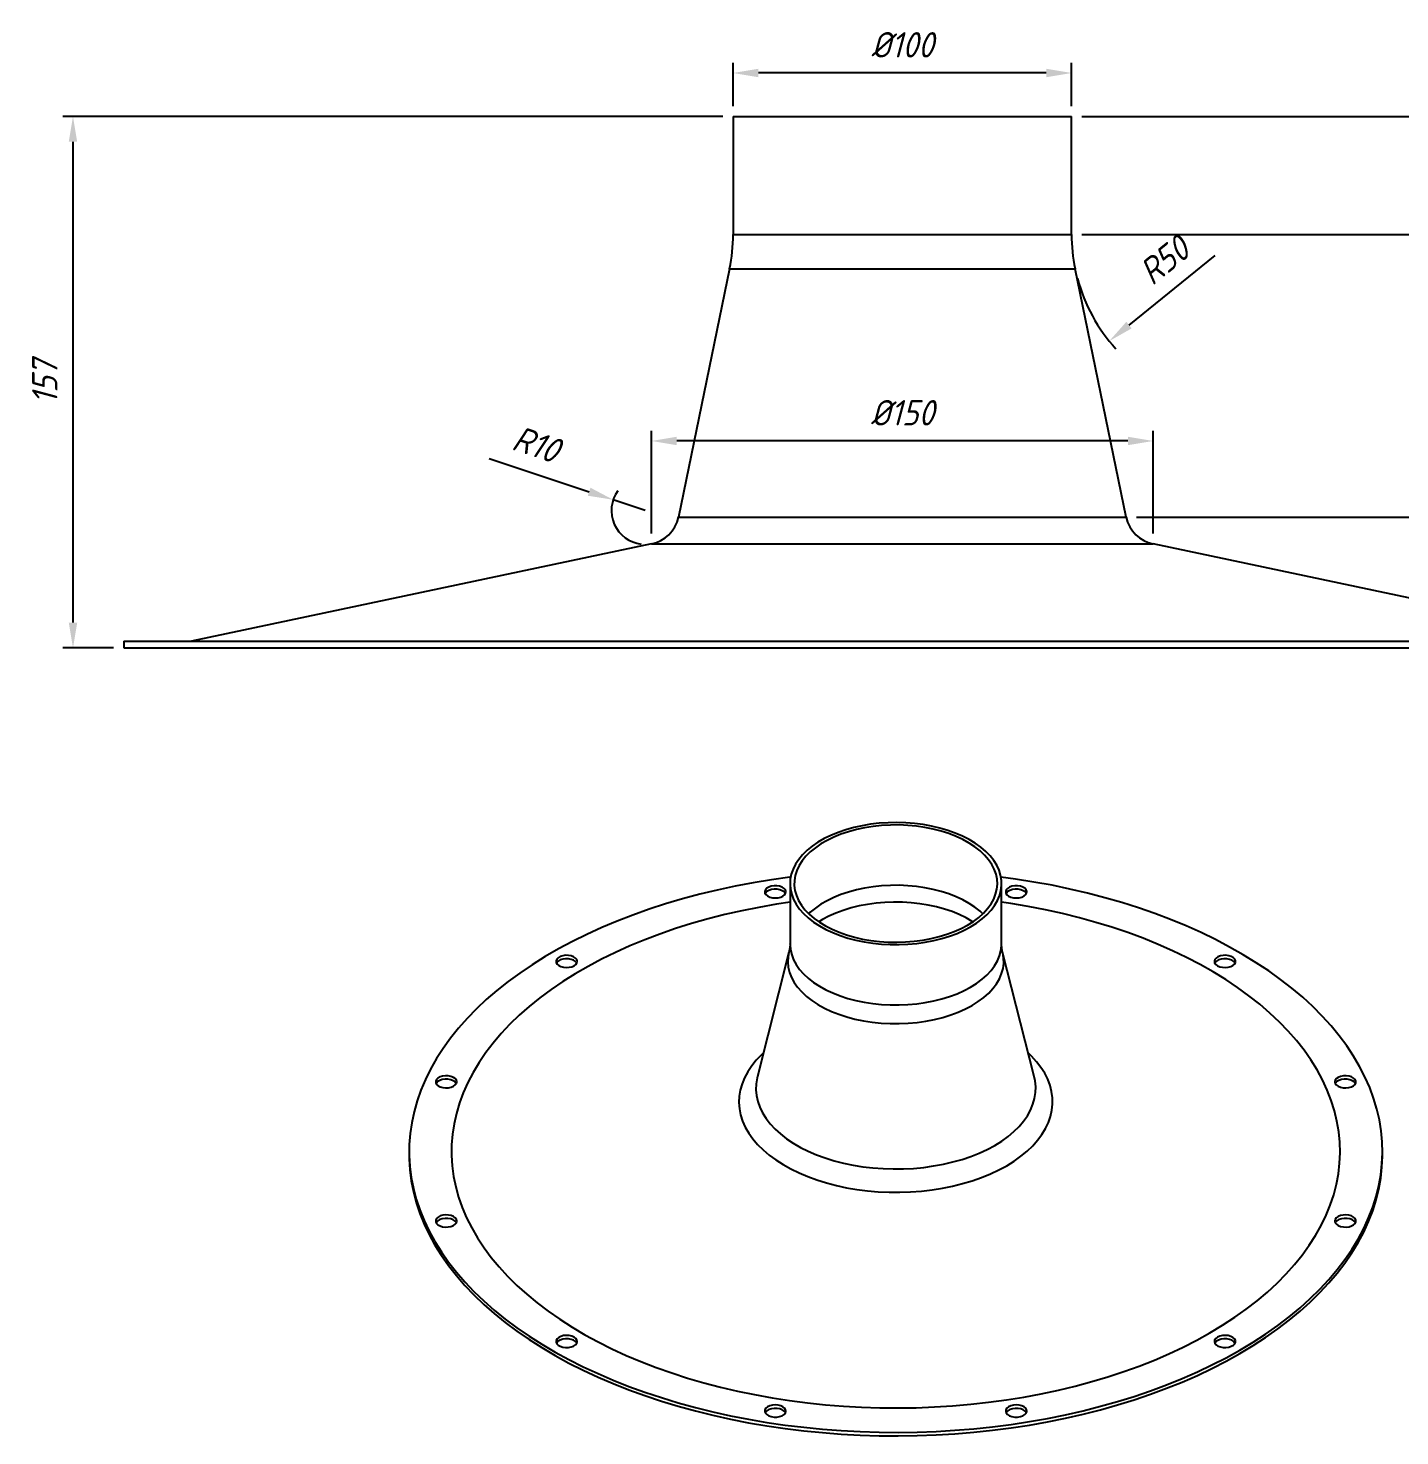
# Model space of a CAD drawing. Header units: millimetres. Extents: x -2169 to 6000, y -2300 to 596.
# Drawn here: x 3130 to 3941, y -1173 to -342 of the extents above; entities that cross this region are included whole.
import ezdxf

# ---------------------------------------------------------------- set-up
doc = ezdxf.new("R2010")
doc.units = ezdxf.units.MM
doc.header["$PDSIZE"] = -1
doc.linetypes.add('SLD-Solid', pattern=[0])
doc.styles.add('GENISO', font='geniso.shx', dxfattribs={"oblique": 15})
doc.dimstyles.new('Scale 1B2', dxfattribs={"dimscale": 6, "dimtxt": 2.5, "dimasz": 2.5, "dimexe": 1, "dimexo": 1, "dimgap": 1.524, "dimtad": 1, "dimdec": 0, "dimlfac": 0.5, "dimzin": 0, "dimtxsty": 'GENISO', "dimcen": 2.5, "dimclrd": 1, "dimclre": 1, "dimclrt": 7, "dimadec": 0, "dimazin": 0, "dimtfac": 1, "dimtdec": 0, "dimtmove": 0, "dimatfit": 3, "dimfxl": 1, "dimtzin": 0, "dimlwd": -1, "dimlwe": -1, "dimarcsym": 0})

# ---------------------------------------------------------------- blocks, each defined once
blk = doc.blocks.new('*D145')
at = {"color": 1, "transparency": 16777216}
for p, q in [((3546.57, -387.81), (3546.57, -362.16)), ((3746.57, -387.81), (3746.57, -362.16)), ((3731.57, -368.16), (3561.57, -368.16))]:
    blk.add_line(p, q, dxfattribs=at)
for points in [[(3561.57, -365.66), (3561.57, -370.66), (3546.57, -368.16)], [(3731.57, -365.66), (3731.57, -370.66), (3746.57, -368.16)]]:
    blk.add_solid(points, dxfattribs=at)
at = {"layer": 'Defpoints', "color": 0, "transparency": 16777216}
for p in [(3546.57, -368.16), (3546.57, -393.81), (3746.57, -393.81)]:
    blk.add_point(p, dxfattribs=at)
at = {"color": 7, "transparency": 16777216, "insert": (3646.57, -351.51), "char_height": 15, "attachment_point": 5, "style": 'GENISO'}
blk.add_mtext('%%C100', dxfattribs=at)
blk = doc.blocks.new('*D146')
at = {"color": 1, "transparency": 16777216}
for p, q in [((3540.57, -393.81), (3150.57, -393.81)), ((3156.57, -408.81), (3156.57, -692.81)), ((3180.57, -707.81), (3150.57, -707.81))]:
    blk.add_line(p, q, dxfattribs=at)
for points in [[(3154.07, -408.81), (3159.07, -408.81), (3156.57, -393.81)], [(3154.07, -692.81), (3159.07, -692.81), (3156.57, -707.81)]]:
    blk.add_solid(points, dxfattribs=at)
at = {"layer": 'Defpoints', "color": 0, "transparency": 16777216}
for p in [(3546.57, -393.81), (3156.57, -707.81), (3186.57, -707.81)]:
    blk.add_point(p, dxfattribs=at)
at = {"color": 7, "transparency": 16777216, "insert": (3139.92, -550.81), "char_height": 15, "attachment_point": 5, "rotation": 90, "style": 'GENISO'}
blk.add_mtext('157', dxfattribs=at)
blk = doc.blocks.new('*D147')
at = {"color": 1, "transparency": 16777216}
for p, q in [((3498.33, -640.25), (3498.33, -579.52)), ((3794.81, -640.25), (3794.81, -579.52)), ((3779.81, -585.52), (3513.33, -585.52))]:
    blk.add_line(p, q, dxfattribs=at)
for points in [[(3513.33, -583.02), (3513.33, -588.02), (3498.33, -585.52)], [(3779.81, -583.02), (3779.81, -588.02), (3794.81, -585.52)]]:
    blk.add_solid(points, dxfattribs=at)
at = {"layer": 'Defpoints', "color": 0, "transparency": 16777216}
for p in [(3498.33, -585.52), (3498.33, -646.25), (3794.81, -646.25)]:
    blk.add_point(p, dxfattribs=at)
at = {"color": 7, "transparency": 16777216, "insert": (3646.57, -568.87), "char_height": 15, "attachment_point": 5, "style": 'GENISO'}
blk.add_mtext('%%C150', dxfattribs=at)
blk = doc.blocks.new('*D148')
at = {"color": 1, "transparency": 16777216}
for p, q in [((3784.86, -630.62), (4128.01, -630.62)), ((4122.01, -692.81), (4122.01, -645.62)), ((4112.57, -707.81), (4128.01, -707.81))]:
    blk.add_line(p, q, dxfattribs=at)
for points in [[(4119.51, -645.62), (4124.51, -645.62), (4122.01, -630.62)], [(4119.51, -692.81), (4124.51, -692.81), (4122.01, -707.81)]]:
    blk.add_solid(points, dxfattribs=at)
at = {"layer": 'Defpoints', "color": 0, "transparency": 16777216}
for p in [(3778.86, -630.62), (4122.01, -630.62), (4106.57, -707.81)]:
    blk.add_point(p, dxfattribs=at)
at = {"color": 7, "transparency": 16777216, "insert": (4105.36, -669.21), "char_height": 15, "attachment_point": 5, "rotation": 90, "style": 'GENISO'}
blk.add_mtext('39', dxfattribs=at)
blk = doc.blocks.new('*D149')
at = {"color": 1, "transparency": 16777216}
for p, q in [((3752.57, -463.62), (4128.01, -463.62)), ((4122.01, -615.62), (4122.01, -478.62)), ((3784.86, -630.62), (4128.01, -630.62))]:
    blk.add_line(p, q, dxfattribs=at)
for points in [[(4119.51, -478.62), (4124.51, -478.62), (4122.01, -463.62)], [(4119.51, -615.62), (4124.51, -615.62), (4122.01, -630.62)]]:
    blk.add_solid(points, dxfattribs=at)
at = {"layer": 'Defpoints', "color": 0, "transparency": 16777216}
for p in [(3746.57, -463.62), (4122.01, -463.62), (3778.86, -630.62)]:
    blk.add_point(p, dxfattribs=at)
at = {"color": 7, "transparency": 16777216, "insert": (4105.36, -547.12), "char_height": 15, "attachment_point": 5, "rotation": 90, "style": 'GENISO'}
blk.add_mtext('83', dxfattribs=at)
blk = doc.blocks.new('*D150')
at = {"color": 1, "transparency": 16777216}
for p, q in [((3752.57, -393.81), (4128.01, -393.81)), ((4122.01, -448.62), (4122.01, -408.81)), ((3752.57, -463.62), (4128.01, -463.62))]:
    blk.add_line(p, q, dxfattribs=at)
for points in [[(4119.51, -408.81), (4124.51, -408.81), (4122.01, -393.81)], [(4119.51, -448.62), (4124.51, -448.62), (4122.01, -463.62)]]:
    blk.add_solid(points, dxfattribs=at)
at = {"layer": 'Defpoints', "color": 0, "transparency": 16777216}
for p in [(3746.57, -393.81), (4122.01, -393.81), (3746.57, -463.62)]:
    blk.add_point(p, dxfattribs=at)
at = {"color": 7, "transparency": 16777216, "insert": (4105.36, -428.72), "char_height": 15, "attachment_point": 5, "rotation": 90, "style": 'GENISO'}
blk.add_mtext('35', dxfattribs=at)
blk = doc.blocks.new('*D151')
at = {"color": 1, "transparency": 16777216}
blk.add_line((3831.19, -476.06), (3780.48, -517.08), dxfattribs=at)
blk.add_arc((3846.57, -463.62), 100, 195.07138, 222.40493, dxfattribs=at)
blk.add_solid([(3778.91, -515.13), (3782.06, -519.02), (3768.82, -526.51)], dxfattribs=at)
at = {"layer": 'Defpoints', "color": 0, "transparency": 16777216}
for p in [(3846.57, -463.62), (3768.82, -526.51)]:
    blk.add_point(p, dxfattribs=at)
at = {"color": 7, "transparency": 16777216, "insert": (3801.2, -478.91), "char_height": 15, "attachment_point": 5, "rotation": 38.96719, "style": 'GENISO'}
blk.add_mtext('R50', dxfattribs=at)
blk = doc.blocks.new('*D152')
at = {"color": 1, "transparency": 16777216}
for p, q in [((3402.49, -595.79), (3461.5, -615.5)), ((3494.7, -626.59), (3475.73, -620.25))]:
    blk.add_line(p, q, dxfattribs=at)
blk.add_arc((3494.7, -626.59), 20, 144.34056, 263.27118, dxfattribs=at)
blk.add_solid([(3462.29, -613.13), (3460.71, -617.87), (3475.73, -620.25)], dxfattribs=at)
at = {"layer": 'Defpoints', "color": 0, "transparency": 16777216}
for p in [(3475.73, -620.25), (3494.7, -626.59)]:
    blk.add_point(p, dxfattribs=at)
at = {"color": 7, "transparency": 16777216, "insert": (3430.16, -587.48), "char_height": 15, "attachment_point": 5, "rotation": 341.5293, "style": 'GENISO'}
blk.add_mtext('R10', dxfattribs=at)

msp = doc.modelspace()

# ---------------------------------------------------------------- linework, layer by layer
at = {"color": 3, "linetype": 'SLD-Solid'}
for p, q in [((3546.57, -393.81), (3546.57, -463.62)), ((3546.57, -393.81), (3646.57, -393.81)), ((3646.57, -393.81), (3746.57, -393.81)), ((3746.57, -463.62), (3746.57, -393.81)), ((3546.57, -463.62), (3646.57, -463.62)), ((3646.57, -463.62), (3746.57, -463.62)), ((3544.52, -483.79), (3514.29, -630.62)), ((3544.52, -483.79), (3646.57, -483.79)), ((3646.57, -483.79), (3748.63, -483.79)), ((3778.86, -630.62), (3748.63, -483.79)), ((3514.29, -630.62), (3646.57, -630.62)), ((3646.57, -630.62), (3778.86, -630.62)), ((3498.33, -646.25), (3226.57, -703.81)), ((3498.33, -646.25), (3646.57, -646.25)), ((3646.57, -646.25), (3794.81, -646.25)), ((4066.57, -703.81), (3794.81, -646.25)), ((3186.57, -703.81), (3186.57, -707.81)), ((3186.57, -703.81), (3646.57, -703.81)), ((3646.57, -703.81), (4106.57, -703.81)), ((3186.57, -707.81), (3646.57, -707.81)), ((3646.57, -707.81), (4106.57, -707.81)), ((3580.2, -846.99), (3580.2, -882.62)), ((3705.2, -882.62), (3705.2, -846.99)), ((3579.6, -887.55), (3560.9, -960.9)), ((3724.5, -960.9), (3705.81, -887.55)), ((3355.2, -1005.2), (3355.2, -1007.24)), ((3930.2, -1007.24), (3930.2, -1005.2))]:
    msp.add_line(p, q, dxfattribs=at)
at = {"color": 3, "linetype": 'SLD-Solid', "flags": 128}
for points in [[(3686.9, -872.51), (3690.44, -870.28), (3693.65, -867.89), (3696.5, -865.36), (3698.97, -862.7), (3701.05, -859.92), (3702.72, -857.06), (3703.97, -854.13), (3704.79, -851.14), (3705.17, -848.13), (3705.12, -845.11), (3704.62, -842.1), (3703.7, -839.12), (3702.34, -836.2), (3700.57, -833.36), (3698.39, -830.61), (3695.82, -827.98), (3692.88, -825.48), (3689.58, -823.13), (3685.96, -820.95), (3682.03, -818.95), (3677.83, -817.15), (3673.38, -815.56), (3668.72, -814.19), (3663.87, -813.05), (3658.88, -812.14), (3653.77, -811.48), (3648.58, -811.07), (3643.36, -810.92), (3638.12, -811.01), (3632.92, -811.36), (3627.79, -811.95), (3622.77, -812.8), (3617.88, -813.88), (3613.17, -815.2), (3608.66, -816.73), (3604.39, -818.48), (3600.4, -820.43), (3596.7, -822.57), (3593.32, -824.88), (3590.28, -827.34), (3587.62, -829.94), (3585.34, -832.66), (3583.47, -835.49), (3582.01, -838.39), (3580.97, -841.35), (3580.37, -844.35), (3580.2, -847.37), (3580.48, -850.39), (3581.19, -853.38), (3582.33, -856.33), (3583.9, -859.22), (3585.87, -862.01), (3588.25, -864.71), (3591.01, -867.27), (3594.13, -869.7), (3597.59, -871.97), (3601.37, -874.06), (3605.44, -875.96), (3609.77, -877.66), (3614.33, -879.14), (3619.09, -880.4), (3624.01, -881.42), (3629.07, -882.21), (3634.22, -882.74), (3639.43, -883.02), (3644.66, -883.06), (3649.88, -882.83), (3655.05, -882.36), (3660.14, -881.64), (3665.1, -880.68), (3669.9, -879.48), (3674.52, -878.05), (3678.91, -876.4), (3683.04, -874.55), (3686.9, -872.51)], [(3685.13, -871.49), (3688.62, -869.29), (3691.77, -866.93), (3694.55, -864.42), (3696.96, -861.78), (3698.96, -859.03), (3700.54, -856.2), (3701.7, -853.29), (3702.42, -850.34), (3702.7, -847.37), (3702.53, -844.39), (3701.92, -841.43), (3700.87, -838.51), (3699.39, -835.65), (3697.5, -832.88), (3695.19, -830.22), (3692.5, -827.67), (3689.44, -825.27), (3686.03, -823.03), (3682.3, -820.97), (3678.28, -819.1), (3674, -817.44), (3669.48, -816), (3664.76, -814.78), (3659.89, -813.81), (3654.88, -813.08), (3649.79, -812.6), (3644.64, -812.37), (3639.48, -812.41), (3634.34, -812.69), (3629.26, -813.24), (3624.28, -814.03), (3619.44, -815.06), (3614.77, -816.34), (3610.31, -817.84), (3606.09, -819.55), (3602.14, -821.47), (3598.49, -823.58), (3595.17, -825.86), (3592.19, -828.3), (3589.6, -830.87), (3587.39, -833.57), (3585.6, -836.36), (3584.23, -839.23), (3583.29, -842.16), (3582.79, -845.13), (3582.73, -848.11), (3583.12, -851.08), (3583.95, -854.02), (3585.21, -856.91), (3586.91, -859.73), (3589.01, -862.45), (3591.51, -865.06), (3594.39, -867.53), (3597.63, -869.85), (3601.2, -872.01), (3605.08, -873.97), (3609.23, -875.74), (3613.64, -877.3), (3618.26, -878.63), (3623.06, -879.72), (3628, -880.58), (3633.06, -881.18), (3638.19, -881.53), (3643.35, -881.63), (3648.5, -881.47), (3653.61, -881.05), (3658.65, -880.39), (3663.56, -879.47), (3668.32, -878.32), (3672.89, -876.93), (3677.23, -875.32), (3681.32, -873.5), (3685.13, -871.49)], [(3580.56, -843.15), (3580.09, -843.21), (3569.19, -844.74), (3558.41, -846.52), (3547.75, -848.54), (3537.23, -850.8), (3526.88, -853.29), (3516.7, -856.02), (3506.71, -858.97), (3496.93, -862.14), (3487.37, -865.54), (3478.05, -869.14), (3468.98, -872.95), (3460.18, -876.97), (3451.65, -881.17), (3443.41, -885.57), (3435.48, -890.15), (3427.86, -894.91), (3420.57, -899.83), (3413.62, -904.91), (3407.02, -910.15), (3400.77, -915.53), (3394.9, -921.05), (3389.4, -926.69), (3384.28, -932.46), (3379.56, -938.33), (3375.25, -944.31), (3371.33, -950.38), (3367.84, -956.54), (3364.76, -962.76), (3362.1, -969.06), (3359.87, -975.4), (3358.07, -981.8), (3356.71, -988.23), (3355.78, -994.68), (3355.29, -1001.15), (3355.23, -1007.63), (3355.61, -1014.1), (3356.44, -1020.56), (3357.69, -1027), (3359.38, -1033.4), (3361.5, -1039.76), (3364.05, -1046.07), (3367.03, -1052.31), (3370.42, -1058.48), (3374.23, -1064.58), (3378.45, -1070.58), (3383.07, -1076.48), (3388.08, -1082.27), (3393.49, -1087.95), (3399.27, -1093.5), (3405.42, -1098.92), (3411.94, -1104.19), (3418.8, -1109.31), (3426.01, -1114.27), (3433.55, -1119.07), (3441.4, -1123.7), (3449.56, -1128.14), (3458.02, -1132.4), (3466.76, -1136.46), (3475.76, -1140.32), (3485.02, -1143.98), (3494.52, -1147.43), (3504.25, -1150.65), (3514.18, -1153.66), (3524.31, -1156.44), (3534.63, -1159), (3545.1, -1161.31), (3555.73, -1163.39), (3566.49, -1165.23), (3577.36, -1166.83), (3588.33, -1168.17), (3599.39, -1169.27), (3610.51, -1170.12), (3621.68, -1170.72), (3632.89, -1171.07), (3644.1, -1171.17), (3655.32, -1171.01), (3666.52, -1170.6), (3677.68, -1169.94), (3688.78, -1169.02), (3699.82, -1167.86), (3710.77, -1166.45), (3721.62, -1164.79), (3732.34, -1162.89), (3742.93, -1160.76), (3753.37, -1158.38), (3763.64, -1155.77), (3773.72, -1152.93), (3783.61, -1149.87), (3793.28, -1146.58), (3802.72, -1143.08), (3811.92, -1139.38), (3820.86, -1135.46), (3829.52, -1131.35), (3837.91, -1127.05), (3845.99, -1122.56), (3845.99, -1122.56)], [(3694.16, -864.81), (3692.5, -863.3), (3689.44, -860.9), (3686.03, -858.66), (3682.3, -856.6), (3678.28, -854.73), (3674, -853.07), (3669.48, -851.63), (3664.76, -850.41), (3659.89, -849.44), (3654.88, -848.71), (3649.79, -848.23), (3644.64, -848), (3639.48, -848.03), (3634.34, -848.32), (3629.26, -848.86), (3624.28, -849.66), (3619.44, -850.69), (3614.77, -851.97), (3610.31, -853.46), (3606.09, -855.18), (3602.14, -857.1), (3598.49, -859.21), (3595.17, -861.49), (3592.19, -863.92), (3591.24, -864.81)], [(3845.99, -1122.56), (3853.77, -1117.89), (3861.23, -1113.05), (3868.35, -1108.04), (3875.13, -1102.88), (3881.55, -1097.57), (3887.62, -1092.12), (3893.3, -1086.54), (3898.61, -1080.84), (3903.53, -1075.01), (3908.05, -1069.09), (3912.16, -1063.06), (3915.87, -1056.95), (3919.16, -1050.76), (3922.03, -1044.49), (3924.47, -1038.17), (3926.48, -1031.8), (3928.07, -1025.39), (3929.21, -1018.95), (3929.92, -1012.48), (3930.2, -1006.01), (3930.03, -999.53), (3929.43, -993.06), (3928.39, -986.62), (3926.92, -980.19), (3925.01, -973.81), (3922.68, -967.48), (3919.91, -961.2), (3916.73, -954.99), (3913.13, -948.86), (3909.11, -942.81), (3904.69, -936.85), (3899.88, -931.01), (3894.67, -925.27), (3889.07, -919.66), (3883.1, -914.17), (3876.77, -908.83), (3870.08, -903.63), (3863.04, -898.58), (3855.67, -893.7), (3847.97, -888.99), (3839.96, -884.46), (3831.65, -880.1), (3823.05, -875.94), (3814.18, -871.98), (3805.04, -868.22), (3795.66, -864.67), (3786.05, -861.33), (3776.21, -858.21), (3766.18, -855.31), (3755.95, -852.65), (3745.56, -850.21), (3735, -848.01), (3724.31, -846.06), (3713.49, -844.34), (3704.85, -843.15)], [(3573.14, -855.34), (3574.71, -854.96), (3576.04, -854.35), (3577.04, -853.55), (3577.63, -852.63), (3577.77, -851.65), (3577.44, -850.68), (3576.67, -849.81), (3575.53, -849.08), (3574.08, -848.56), (3572.45, -848.29), (3570.75, -848.27), (3569.1, -848.53), (3567.64, -849.03), (3566.46, -849.74), (3565.66, -850.61), (3565.3, -851.57), (3565.39, -852.55), (3565.94, -853.48), (3566.91, -854.29), (3568.22, -854.91), (3569.77, -855.32), (3571.45, -855.46), (3573.14, -855.34)], [(3577.52, -852.87), (3577.48, -852.8), (3576.75, -851.92), (3575.63, -851.18), (3574.21, -850.64), (3572.59, -850.34), (3570.89, -850.31), (3569.23, -850.54), (3567.75, -851.02), (3566.55, -851.71), (3565.71, -852.57), (3565.53, -852.87)], [(3712.26, -855.34), (3713.95, -855.46), (3715.63, -855.32), (3717.18, -854.91), (3718.49, -854.29), (3719.46, -853.48), (3720.01, -852.55), (3720.11, -851.57), (3719.74, -850.61), (3718.94, -849.74), (3717.77, -849.03), (3716.3, -848.53), (3714.66, -848.27), (3712.95, -848.29), (3711.32, -848.56), (3709.88, -849.08), (3708.73, -849.81), (3707.96, -850.68), (3707.64, -851.65), (3707.77, -852.63), (3708.36, -853.55), (3709.36, -854.35), (3710.69, -854.96), (3712.26, -855.34)], [(3719.87, -852.87), (3719.83, -852.8), (3719.1, -851.92), (3717.98, -851.18), (3716.56, -850.64), (3714.94, -850.34), (3713.24, -850.31), (3711.58, -850.54), (3710.1, -851.02), (3708.9, -851.71), (3708.06, -852.57), (3707.88, -852.87)], [(3580.2, -858.02), (3572.16, -859.23), (3561.84, -861.03), (3551.66, -863.07), (3541.62, -865.34), (3531.76, -867.86), (3522.09, -870.6), (3512.62, -873.58), (3503.37, -876.77), (3494.35, -880.18), (3485.59, -883.8), (3477.09, -887.63), (3468.86, -891.65), (3460.94, -895.87), (3453.31, -900.27), (3446.01, -904.84), (3439.04, -909.59), (3432.41, -914.5), (3426.14, -919.56), (3420.23, -924.76), (3414.7, -930.1), (3409.55, -935.57), (3404.8, -941.16), (3400.44, -946.85), (3396.5, -952.64), (3392.97, -958.52), (3389.86, -964.48), (3387.17, -970.5), (3384.92, -976.59), (3383.1, -982.72), (3381.72, -988.89), (3380.79, -995.09), (3380.29, -1001.31), (3380.23, -1007.53), (3380.62, -1013.75), (3381.45, -1019.95), (3382.72, -1026.13), (3384.43, -1032.28), (3386.57, -1038.38), (3389.15, -1044.42), (3392.15, -1050.4), (3395.57, -1056.3), (3399.42, -1062.11), (3403.67, -1067.83), (3408.32, -1073.44), (3413.38, -1078.94), (3418.81, -1084.31), (3424.63, -1089.55), (3430.81, -1094.65), (3437.35, -1099.59), (3444.24, -1104.38), (3451.46, -1109), (3459, -1113.45), (3466.85, -1117.71), (3475, -1121.78), (3483.44, -1125.66), (3492.14, -1129.33), (3501.09, -1132.79), (3510.29, -1136.04), (3519.7, -1139.07), (3529.33, -1141.87), (3539.14, -1144.45), (3549.13, -1146.78), (3559.28, -1148.88), (3569.57, -1150.74), (3579.98, -1152.35), (3590.5, -1153.71), (3601.1, -1154.82), (3611.78, -1155.68), (3622.51, -1156.29), (3633.27, -1156.64), (3644.05, -1156.73), (3654.82, -1156.57), (3665.58, -1156.16), (3676.3, -1155.49), (3686.96, -1154.57), (3697.54, -1153.39), (3708.03, -1151.97), (3718.42, -1150.3), (3728.67, -1148.38), (3738.78, -1146.22), (3748.73, -1143.82), (3758.5, -1141.19), (3768.07, -1138.34), (3777.44, -1135.25), (3786.57, -1131.95), (3795.46, -1128.43), (3804.1, -1124.71), (3812.46, -1120.78), (3820.54, -1116.66), (3828.32, -1112.35), (3828.32, -1112.35)], [(3688.2, -869.58), (3687.87, -869.37), (3684.19, -867.25), (3680.21, -865.31), (3675.96, -863.57), (3671.47, -862.05), (3666.77, -860.76), (3661.9, -859.7), (3656.89, -858.88), (3651.78, -858.31), (3646.6, -857.99), (3641.4, -857.92), (3636.2, -858.12), (3631.05, -858.56), (3625.99, -859.26), (3621.05, -860.2), (3616.26, -861.38), (3611.66, -862.79), (3607.28, -864.42), (3603.16, -866.25), (3599.33, -868.29), (3597.21, -869.58)], [(3828.32, -1112.35), (3835.78, -1107.86), (3842.92, -1103.2), (3849.72, -1098.37), (3856.17, -1093.39), (3862.26, -1088.25), (3867.98, -1082.98), (3873.33, -1077.57), (3878.28, -1072.05), (3882.83, -1066.41), (3886.99, -1060.66), (3890.72, -1054.83), (3894.04, -1048.91), (3896.94, -1042.91), (3899.41, -1036.86), (3901.44, -1030.75), (3903.04, -1024.59), (3904.2, -1018.41), (3904.92, -1012.2), (3905.2, -1005.98), (3905.03, -999.75), (3904.42, -993.54), (3903.37, -987.35), (3901.88, -981.19), (3899.96, -975.06), (3897.6, -968.99), (3894.81, -962.98), (3891.59, -957.04), (3887.96, -951.18), (3883.91, -945.42), (3879.46, -939.75), (3874.6, -934.19), (3869.36, -928.76), (3863.73, -923.45), (3857.73, -918.28), (3851.37, -913.26), (3844.65, -908.39), (3837.6, -903.68), (3830.21, -899.15), (3822.51, -894.8), (3814.51, -890.63), (3806.22, -886.65), (3797.65, -882.88), (3788.82, -879.31), (3779.74, -875.95), (3770.43, -872.81), (3760.91, -869.9), (3751.19, -867.21), (3741.29, -864.75), (3731.21, -862.54), (3720.99, -860.56), (3710.64, -858.82), (3705.2, -858.02)], [(3452.67, -895.49), (3453.69, -894.71), (3454.32, -893.8), (3454.49, -892.82), (3454.2, -891.85), (3453.47, -890.96), (3452.35, -890.22), (3450.93, -889.68), (3449.31, -889.39), (3447.61, -889.35), (3445.95, -889.59), (3444.47, -890.07), (3443.27, -890.76), (3442.43, -891.62), (3442.03, -892.57), (3442.09, -893.56), (3442.6, -894.49), (3443.54, -895.31), (3444.82, -895.96), (3446.36, -896.38), (3448.03, -896.55), (3449.73, -896.45), (3451.31, -896.09), (3452.67, -895.49)], [(3579.6, -887.55), (3579.09, -890.22), (3578.92, -893.3), (3579.2, -896.38), (3579.93, -899.43), (3581.09, -902.44), (3582.69, -905.39), (3584.71, -908.24), (3587.13, -910.99), (3589.95, -913.61), (3593.13, -916.09), (3596.66, -918.4), (3600.52, -920.53), (3604.67, -922.47), (3609.09, -924.21), (3613.74, -925.72), (3618.6, -927), (3623.63, -928.05), (3628.79, -928.85), (3634.04, -929.39), (3639.36, -929.68), (3644.7, -929.72), (3650.03, -929.49), (3655.31, -929.01), (3660.5, -928.27), (3665.56, -927.29), (3670.46, -926.06), (3675.17, -924.61), (3679.65, -922.93), (3683.87, -921.04), (3687.8, -918.95)], [(3580.2, -882.62), (3580.2, -883), (3580.48, -886.02), (3581.19, -889.01), (3582.33, -891.96), (3583.9, -894.84), (3585.87, -897.64), (3588.25, -900.33), (3591.01, -902.9), (3594.13, -905.33), (3597.59, -907.59), (3601.37, -909.69), (3605.44, -911.59), (3609.77, -913.29), (3614.33, -914.77), (3619.09, -916.03), (3624.01, -917.05), (3629.07, -917.83), (3634.22, -918.37), (3639.43, -918.65), (3644.66, -918.68), (3649.88, -918.46), (3655.05, -917.99), (3660.14, -917.27), (3665.1, -916.31), (3669.9, -915.11), (3674.52, -913.68), (3678.91, -912.03), (3683.04, -910.18), (3686.9, -908.13)], [(3686.9, -908.13), (3690.44, -905.91), (3693.65, -903.52), (3696.5, -900.99), (3698.97, -898.32), (3701.05, -895.55), (3702.72, -892.69), (3703.97, -889.75), (3704.79, -886.77), (3705.17, -883.75), (3705.2, -882.62)], [(3687.8, -918.95), (3691.42, -916.68), (3694.69, -914.24), (3697.6, -911.66), (3700.13, -908.94), (3702.25, -906.11), (3703.95, -903.19), (3705.23, -900.19), (3706.06, -897.14), (3706.45, -894.07), (3706.4, -890.99), (3705.89, -887.92), (3705.81, -887.55)], [(3832.74, -895.49), (3834.09, -896.09), (3835.68, -896.45), (3837.37, -896.55), (3839.05, -896.38), (3840.58, -895.96), (3841.87, -895.31), (3842.8, -894.49), (3843.31, -893.56), (3843.37, -892.57), (3842.97, -891.62), (3842.14, -890.76), (3840.93, -890.07), (3839.45, -889.59), (3837.79, -889.35), (3836.09, -889.39), (3834.47, -889.68), (3833.05, -890.22), (3831.93, -890.96), (3831.2, -891.85), (3830.91, -892.82), (3831.08, -893.8), (3831.71, -894.71), (3832.74, -895.49)], [(3454.24, -893.96), (3454.2, -893.89), (3453.47, -893), (3452.35, -892.26), (3450.93, -891.73), (3449.31, -891.43), (3447.61, -891.39), (3445.95, -891.63), (3444.47, -892.11), (3443.27, -892.8), (3442.43, -893.66), (3442.25, -893.96)], [(3843.15, -893.96), (3843.11, -893.89), (3842.38, -893), (3841.26, -892.26), (3839.84, -891.73), (3838.22, -891.43), (3836.52, -891.39), (3834.86, -891.63), (3833.38, -892.11), (3832.18, -892.8), (3831.34, -893.66), (3831.16, -893.96)], [(3564.38, -947.25), (3563.41, -948.16), (3560.29, -951.38), (3557.57, -954.72), (3555.25, -958.16), (3553.35, -961.69), (3551.87, -965.28), (3550.82, -968.92), (3550.22, -972.6), (3550.05, -976.29), (3550.33, -979.98), (3551.04, -983.65), (3552.2, -987.28), (3553.78, -990.85), (3555.79, -994.36), (3558.21, -997.78), (3561.04, -1001.09), (3564.25, -1004.28), (3567.84, -1007.34), (3571.78, -1010.25), (3576.07, -1012.99), (3580.67, -1015.55), (3585.56, -1017.93), (3590.73, -1020.1), (3596.14, -1022.07), (3601.78, -1023.81), (3607.61, -1025.33), (3613.61, -1026.61), (3619.75, -1027.65), (3626, -1028.44), (3632.33, -1028.98), (3638.7, -1029.26), (3645.1, -1029.29), (3651.48, -1029.07), (3657.83, -1028.59), (3664.1, -1027.87), (3670.27, -1026.89), (3676.3, -1025.67), (3682.18, -1024.21), (3687.87, -1022.53), (3693.34, -1020.62), (3698.57, -1018.49), (3703.54, -1016.17), (3708.22, -1013.65)], [(3708.22, -1013.65), (3712.58, -1010.95), (3716.61, -1008.08), (3720.29, -1005.06), (3723.6, -1001.9), (3726.52, -998.62), (3729.05, -995.22), (3731.16, -991.74), (3732.85, -988.18), (3734.11, -984.56), (3734.94, -980.9), (3735.32, -977.21), (3735.27, -973.52), (3734.77, -969.84), (3733.84, -966.18), (3732.47, -962.58), (3730.67, -959.03), (3728.45, -955.57), (3725.83, -952.2), (3722.81, -948.95), (3721.02, -947.25)], [(3383.11, -965.04), (3383.32, -964.07), (3383.07, -963.1), (3382.37, -962.2), (3381.29, -961.45), (3379.88, -960.89), (3378.27, -960.57), (3376.57, -960.51), (3374.91, -960.72), (3373.41, -961.19), (3372.18, -961.86), (3371.31, -962.71), (3370.87, -963.66), (3370.89, -964.64), (3371.37, -965.58), (3372.27, -966.42), (3373.53, -967.08), (3375.05, -967.52), (3376.72, -967.71), (3378.41, -967.63), (3380.01, -967.29), (3381.39, -966.72), (3382.45, -965.95), (3383.11, -965.04)], [(3383.07, -965.13), (3383.03, -965.06), (3382.3, -964.17), (3381.18, -963.43), (3379.76, -962.89), (3378.13, -962.6), (3376.43, -962.56), (3374.78, -962.79), (3373.3, -963.28), (3372.09, -963.97), (3371.26, -964.83), (3371.08, -965.13)], [(3560.9, -960.9), (3560.7, -961.76), (3560.15, -965.23), (3560.04, -968.72), (3560.37, -972.2), (3561.14, -975.66), (3562.34, -979.07), (3563.98, -982.43), (3566.03, -985.71), (3568.49, -988.89), (3571.35, -991.96), (3574.59, -994.9), (3578.2, -997.7), (3582.14, -1000.34), (3586.41, -1002.81), (3590.98, -1005.08), (3595.83, -1007.16), (3600.93, -1009.04), (3606.25, -1010.69), (3611.76, -1012.11), (3617.44, -1013.29), (3623.25, -1014.24), (3629.17, -1014.93), (3635.16, -1015.38), (3641.19, -1015.57), (3647.23, -1015.5), (3653.24, -1015.19), (3659.2, -1014.62), (3665.07, -1013.8), (3670.82, -1012.73), (3676.42, -1011.43), (3681.84, -1009.89), (3687.05, -1008.13), (3692.03, -1006.15), (3696.74, -1003.97), (3701.16, -1001.6)], [(3701.16, -1001.6), (3705.27, -999.04), (3709.05, -996.32), (3712.48, -993.45), (3715.53, -990.44), (3718.19, -987.31), (3720.45, -984.08), (3722.3, -980.76), (3723.72, -977.37), (3724.7, -973.93), (3725.25, -970.46), (3725.37, -966.98), (3725.03, -963.49), (3724.5, -960.9)], [(3902.29, -965.04), (3902.95, -965.95), (3904.01, -966.72), (3905.39, -967.29), (3906.99, -967.63), (3908.69, -967.71), (3910.36, -967.52), (3911.88, -967.08), (3913.13, -966.42), (3914.03, -965.58), (3914.51, -964.64), (3914.53, -963.66), (3914.09, -962.71), (3913.22, -961.86), (3911.99, -961.19), (3910.49, -960.72), (3908.83, -960.51), (3907.13, -960.57), (3905.52, -960.89), (3904.12, -961.45), (3903.03, -962.2), (3902.33, -963.1), (3902.08, -964.07), (3902.29, -965.04)], [(3914.33, -965.13), (3914.29, -965.06), (3913.56, -964.17), (3912.44, -963.43), (3911.02, -962.89), (3909.39, -962.6), (3907.69, -962.56), (3906.04, -962.79), (3904.55, -963.28), (3903.35, -963.97), (3902.52, -964.83), (3902.34, -965.13)], [(3355.2, -1007.24), (3355.23, -1009.67), (3355.61, -1016.14), (3356.44, -1022.6), (3357.69, -1029.04), (3359.38, -1035.44), (3361.5, -1041.8), (3364.05, -1048.11), (3367.03, -1054.35), (3370.42, -1060.53), (3374.23, -1066.62), (3378.45, -1072.62), (3383.07, -1078.52), (3388.08, -1084.31), (3393.49, -1089.99), (3399.27, -1095.54), (3405.42, -1100.96), (3411.94, -1106.23), (3418.8, -1111.35), (3426.01, -1116.32), (3433.55, -1121.11), (3441.4, -1125.74), (3449.56, -1130.18), (3458.02, -1134.44), (3466.76, -1138.5), (3475.76, -1142.36), (3485.02, -1146.02), (3494.52, -1149.47), (3504.25, -1152.7), (3514.18, -1155.7), (3524.31, -1158.49), (3534.63, -1161.04), (3545.1, -1163.35), (3555.73, -1165.43), (3566.49, -1167.27), (3577.36, -1168.87), (3588.33, -1170.22), (3599.39, -1171.32), (3610.51, -1172.17), (3621.68, -1172.77), (3632.89, -1173.11), (3644.1, -1173.21), (3655.32, -1173.05), (3666.52, -1172.64), (3677.68, -1171.98), (3688.78, -1171.06), (3699.82, -1169.9), (3710.77, -1168.49), (3721.62, -1166.83), (3732.34, -1164.94), (3742.93, -1162.8), (3753.37, -1160.42), (3763.64, -1157.81), (3773.72, -1154.97), (3783.61, -1151.91), (3793.28, -1148.63), (3802.72, -1145.13), (3811.92, -1141.42), (3820.86, -1137.5), (3829.52, -1133.39), (3837.91, -1129.09), (3845.99, -1124.6)], [(3845.99, -1124.6), (3853.77, -1119.93), (3861.23, -1115.09), (3868.35, -1110.09), (3875.13, -1104.93), (3881.55, -1099.62), (3887.62, -1094.17), (3893.3, -1088.58), (3898.61, -1082.88), (3903.53, -1077.06), (3908.05, -1071.13), (3912.16, -1065.1), (3915.87, -1058.99), (3919.16, -1052.8), (3922.03, -1046.54), (3924.47, -1040.21), (3926.48, -1033.84), (3928.07, -1027.43), (3929.21, -1020.99), (3929.92, -1014.52), (3930.2, -1008.05), (3930.2, -1007.24)], [(3383.11, -1045.35), (3382.45, -1044.45), (3381.39, -1043.68), (3380.01, -1043.1), (3378.41, -1042.76), (3376.72, -1042.68), (3375.05, -1042.87), (3373.53, -1043.32), (3372.27, -1043.98), (3371.37, -1044.81), (3370.89, -1045.75), (3370.87, -1046.74), (3371.31, -1047.69), (3372.18, -1048.53), (3373.41, -1049.21), (3374.91, -1049.67), (3376.57, -1049.88), (3378.27, -1049.83), (3379.88, -1049.51), (3381.29, -1048.95), (3382.37, -1048.2), (3383.07, -1047.3), (3383.32, -1046.33), (3383.11, -1045.35)], [(3383.07, -1047.31), (3383.03, -1047.24), (3382.3, -1046.35), (3381.18, -1045.61), (3379.76, -1045.07), (3378.13, -1044.77), (3376.43, -1044.74), (3374.78, -1044.97), (3373.3, -1045.45), (3372.09, -1046.15), (3371.26, -1047), (3371.08, -1047.31)], [(3902.29, -1045.35), (3902.08, -1046.33), (3902.33, -1047.3), (3903.03, -1048.2), (3904.12, -1048.95), (3905.52, -1049.51), (3907.13, -1049.83), (3908.83, -1049.88), (3910.49, -1049.67), (3911.99, -1049.21), (3913.22, -1048.53), (3914.09, -1047.69), (3914.53, -1046.74), (3914.51, -1045.75), (3914.03, -1044.81), (3913.13, -1043.98), (3911.88, -1043.32), (3910.36, -1042.87), (3908.69, -1042.68), (3906.99, -1042.76), (3905.39, -1043.1), (3904.01, -1043.68), (3902.95, -1044.45), (3902.29, -1045.35)], [(3914.33, -1047.31), (3914.29, -1047.24), (3913.56, -1046.35), (3912.44, -1045.61), (3911.02, -1045.07), (3909.39, -1044.77), (3907.69, -1044.74), (3906.04, -1044.97), (3904.55, -1045.45), (3903.35, -1046.15), (3902.52, -1047), (3902.34, -1047.31)], [(3452.67, -1114.9), (3451.31, -1114.31), (3449.73, -1113.95), (3448.03, -1113.85), (3446.36, -1114.02), (3444.82, -1114.44), (3443.54, -1115.08), (3442.6, -1115.9), (3442.09, -1116.84), (3442.03, -1117.82), (3442.43, -1118.78), (3443.27, -1119.63), (3444.47, -1120.33), (3445.95, -1120.81), (3447.61, -1121.04), (3449.31, -1121.01), (3450.93, -1120.71), (3452.35, -1120.17), (3453.47, -1119.43), (3454.2, -1118.55), (3454.49, -1117.58), (3454.32, -1116.6), (3453.69, -1115.69), (3452.67, -1114.9)], [(3832.74, -1114.9), (3831.71, -1115.69), (3831.08, -1116.6), (3830.91, -1117.58), (3831.2, -1118.55), (3831.93, -1119.43), (3833.05, -1120.17), (3834.47, -1120.71), (3836.09, -1121.01), (3837.79, -1121.04), (3839.45, -1120.81), (3840.93, -1120.33), (3842.14, -1119.63), (3842.97, -1118.78), (3843.37, -1117.82), (3843.31, -1116.84), (3842.8, -1115.9), (3841.87, -1115.08), (3840.58, -1114.44), (3839.05, -1114.02), (3837.37, -1113.85), (3835.68, -1113.95), (3834.09, -1114.31), (3832.74, -1114.9)], [(3454.24, -1118.48), (3454.2, -1118.4), (3453.47, -1117.52), (3452.35, -1116.78), (3450.93, -1116.24), (3449.31, -1115.94), (3447.61, -1115.91), (3445.95, -1116.14), (3444.47, -1116.62), (3443.27, -1117.32), (3442.43, -1118.17), (3442.25, -1118.48)], [(3843.15, -1118.48), (3843.11, -1118.4), (3842.38, -1117.52), (3841.26, -1116.78), (3839.84, -1116.24), (3838.22, -1115.94), (3836.52, -1115.91), (3834.86, -1116.14), (3833.38, -1116.62), (3832.18, -1117.32), (3831.34, -1118.17), (3831.16, -1118.48)], [(3573.14, -1155.06), (3571.45, -1154.94), (3569.77, -1155.08), (3568.22, -1155.48), (3566.91, -1156.11), (3565.94, -1156.92), (3565.39, -1157.85), (3565.3, -1158.83), (3565.66, -1159.79), (3566.46, -1160.66), (3567.64, -1161.37), (3569.1, -1161.87), (3570.75, -1162.12), (3572.45, -1162.11), (3574.08, -1161.84), (3575.53, -1161.32), (3576.67, -1160.59), (3577.44, -1159.71), (3577.77, -1158.75), (3577.63, -1157.77), (3577.04, -1156.85), (3576.04, -1156.05), (3574.71, -1155.44), (3573.14, -1155.06)], [(3712.26, -1155.06), (3710.69, -1155.44), (3709.36, -1156.05), (3708.36, -1156.85), (3707.77, -1157.77), (3707.64, -1158.75), (3707.96, -1159.71), (3708.73, -1160.59), (3709.88, -1161.32), (3711.32, -1161.84), (3712.95, -1162.11), (3714.66, -1162.12), (3716.3, -1161.87), (3717.77, -1161.37), (3718.94, -1160.66), (3719.74, -1159.79), (3720.11, -1158.83), (3720.01, -1157.85), (3719.46, -1156.92), (3718.49, -1156.11), (3717.18, -1155.48), (3715.63, -1155.08), (3713.95, -1154.94), (3712.26, -1155.06)], [(3577.52, -1159.56), (3577.48, -1159.49), (3576.75, -1158.61), (3575.63, -1157.86), (3574.21, -1157.33), (3572.59, -1157.03), (3570.89, -1157), (3569.23, -1157.23), (3567.75, -1157.71), (3566.55, -1158.4), (3565.71, -1159.26), (3565.53, -1159.56)], [(3719.87, -1159.56), (3719.83, -1159.49), (3719.1, -1158.61), (3717.98, -1157.86), (3716.56, -1157.33), (3714.94, -1157.03), (3713.24, -1157), (3711.58, -1157.23), (3710.1, -1157.71), (3708.9, -1158.4), (3708.06, -1159.26), (3707.88, -1159.56)]]:
    msp.add_lwpolyline(points, dxfattribs=at)
at = {"color": 3, "linetype": 'SLD-Solid'}
for centre, radius, start, end in [((3446.57, -463.62), 100, 348.36637, 0), ((3846.57, -463.62), 100, 180, 191.63363), ((3494.7, -626.59), 20, 280.45991, 348.36637), ((3798.45, -626.59), 20, 191.63363, 259.54009)]:
    msp.add_arc(centre, radius, start, end, dxfattribs=at)
for points, knots in [([(3580.19, -882.63), (3580.19, -882.71), (3580.25, -883.73), (3580.05, -885.49), (3579.73, -886.92), (3579.59, -887.53)], [0, 0, 0, 0, 0.051669, 0.591393, 1, 1, 1, 1]), ([(3705.81, -887.53), (3705.79, -887.46), (3705.59, -886.81), (3705.35, -885.19), (3705.15, -883.55), (3705.21, -882.67), (3705.21, -882.63)], [0, 0, 0, 0, 0.047001, 0.486742, 0.974483, 1, 1, 1, 1])]:
    msp.add_open_spline(points, degree=3, knots=knots, dxfattribs=at)

# ---------------------------------------------------------------- dimensions: what is measured, and where the dimension line sits
for base, p1, p2, text, picture, middle in [((3546.57, -368.16), (3746.57, -393.81), (3546.57, -393.81), '%%C100', '*D145', (3646.57, -351.51)), ((3498.33, -585.52), (3794.81, -646.25), (3498.33, -646.25), '%%C150', '*D147', (3646.57, -568.87))]:
    dim = msp.add_linear_dim(base=base, p1=p1, p2=p2, text=text, dimstyle='Scale 1B2')
    dim.commit()
    dim.dimension.update_dxf_attribs({"geometry": picture, "text_midpoint": middle})
for base, p1, p2, picture, middle in [((3156.57, -707.81), (3546.57, -393.81), (3186.57, -707.81), '*D146', (3139.92, -550.81)), ((4122.01, -393.81), (3746.57, -463.62), (3746.57, -393.81), '*D150', (4105.36, -428.72)), ((4122.0057, -463.6225), (3778.8567, -630.62), (3746.5722, -463.6225), '*D149', (4105.3617, -547.1213)), ((4122.01, -630.62), (4106.57, -707.81), (3778.86, -630.62), '*D148', (4105.36, -669.21))]:
    dim = msp.add_linear_dim(base=base, p1=p1, p2=p2, angle=90, dimstyle='Scale 1B2')
    dim.commit()
    dim.dimension.update_dxf_attribs({"geometry": picture, "text_midpoint": middle})
dim = msp.add_radius_dim(center=(3846.57, -463.62), mpoint=(3768.82, -526.51), dimstyle='Scale 1B2')
dim.commit()
dim.dimension.update_dxf_attribs({"geometry": '*D151', "text_midpoint": (3811.67, -491.85), "dimtype": 164})
dim = msp.add_radius_dim(center=(3494.7, -626.59), mpoint=(3475.73, -620.25), dimstyle='Scale 1B2')
dim.commit()
dim.dimension.update_dxf_attribs({"geometry": '*D152', "text_midpoint": (3424.88, -603.27)})

doc.saveas('drawing.dxf')
